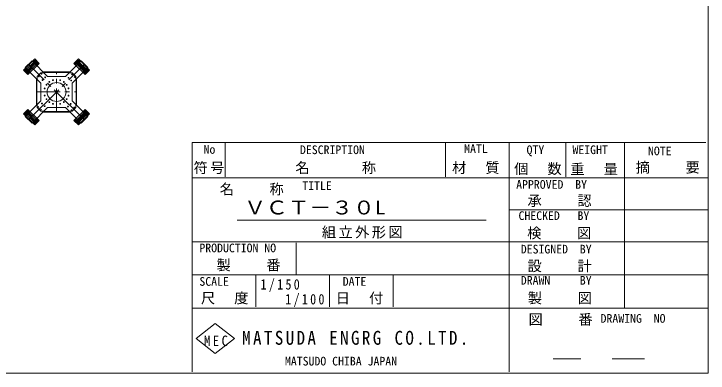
# Model space of a CAD drawing. Units: millimetres at full size, sheet at 1:150; details may follow other scales. Extents: x -30700 to 29919, y -306531 to 293469.
# Drawn here: x 7926 to 29919, y -21667 to -10275 of the extents above; entities that cross this region are included whole.
import ezdxf
from ezdxf.enums import TextEntityAlignment as Align

# ---------------------------------------------------------------- set-up
doc = ezdxf.new("R2010")
doc.units = ezdxf.units.MM
doc.header["$LTSCALE"] = 150
doc.linetypes.add('CHAIN1', pattern=[8, 5, -1, 1, -1])
doc.linetypes.add('CHAIN2', pattern=[12, 9, -1, 1, -1])
doc.layers.add('0-0', color=7, linetype='Continuous', lineweight=18)
doc.layers.add('1-0', color=7, linetype='Continuous', lineweight=18)
doc.styles.add('ＭＳ ゴシック', font='')
doc.styles.get('ＭＳ ゴシック').set_extended_font_data('MS Gothic')

msp = doc.modelspace()

# ---------------------------------------------------------------- linework, layer by layer
at = {"layer": '0-0'}
for p, q in [((13570.3, -14352), (13570.3, -21627)), ((13570.3, -14352), (29851.4, -14352)), ((14620.3, -14352), (14620.3, -15447.3)), ((21595.3, -14352), (21595.3, -15447.3)), ((23620.3, -14352), (23620.3, -21627)), ((25413.9, -14379), (25413.9, -15447.3)), ((27269.9, -14352), (27269.9, -19597.2)), ((13570.3, -15477), (29900, -15477)), ((23630.6, -16489.5), (29914.2, -16489.5)), ((15002, -16819.8), (22891, -16819.8)), ((13570.3, -17502), (29913.1, -17502)), ((16870.3, -17531.5), (16870.3, -18540.2)), ((13570.3, -18552), (29914.2, -18552)), ((15595.3, -18540.2), (15595.3, -19565.8)), ((17920.3, -18540.2), (17920.3, -19565.8)), ((19945.3, -18540.2), (19945.3, -19565.8)), ((13570.3, -19602), (29914.2, -19602)), ((13703.3, -20569), (14306.1, -20096.7)), ((14306.1, -20090.1), (14913.5, -20573.6)), ((25010.2, -21214), (25889.3, -21214)), ((26878.2, -21214), (27903.8, -21214)), ((-30700.2, -21666.9), (29918.9, -21666.9))]:
    msp.add_line(p, q, dxfattribs=at)
for points in [[(-591.6, 20292.6), (29918.9, 20292.6), (29918.9, -21666.9)], [(13703.3, -20569), (14306.6, -21049.1), (14913.5, -20573.6)]]:
    msp.add_lwpolyline(points, dxfattribs=at)
at = {"layer": '1-0', "color": 4, "linetype": 'CHAIN2', "lineweight": 9}
for p, q in [((8266.7, -12094.6), (8620.2, -11741.1)), ((8302, -12130), (8655.6, -11776.4)), ((8337.4, -12165.3), (8690.9, -11811.8)), ((8393.9, -13636.1), (10161.7, -11868.3)), ((10161.7, -13636.1), (8393.9, -11868.3)), ((8549.5, -11741.1), (8690.9, -11882.5)), ((10006.1, -11741.1), (9864.7, -11882.5)), ((9864.7, -11811.8), (10218.3, -12165.3)), ((9900.1, -11776.4), (10253.6, -12130)), ((9935.4, -11741.1), (10289, -12094.6)), ((8266.7, -12023.9), (8408.1, -12165.3)), ((10289, -12023.9), (10147.6, -12165.3)), ((8266.7, -13480.6), (8408.1, -13339.1)), ((8620.2, -13763.4), (8266.7, -13409.8)), ((8655.6, -13728), (8302, -13374.5)), ((8690.9, -13692.7), (8337.4, -13339.1)), ((10218.3, -13339.1), (9864.7, -13692.7)), ((10253.6, -13374.5), (9900.1, -13728)), ((10289, -13409.8), (9935.4, -13763.4)), ((10289, -13480.6), (10147.6, -13339.1)), ((8549.5, -13763.4), (8690.9, -13622)), ((10006.1, -13763.4), (9864.7, -13622))]:
    msp.add_line(p, q, dxfattribs=at)
at = {"layer": '1-0'}
for p, q in [((8287.9, -11974.4), (8500, -11762.3)), ((8639.3, -11774.3), (8299.9, -12113.7)), ((8500, -11762.3), (8994.9, -12257.2)), ((10055.6, -11762.3), (9560.7, -12257.2)), ((9916.3, -11774.3), (9897.9, -11792.7)), ((10255.7, -12113.7), (9916.3, -11774.3)), ((10055.6, -11762.3), (10267.8, -11974.4)), ((8287.9, -11974.4), (8782.8, -12469.4)), ((9772.8, -12469.4), (10267.8, -11974.4)), ((8299.9, -12113.7), (8318.3, -12132.1)), ((8879.9, -12142.2), (8784.8, -12142.2)), ((8854.9, -12117.2), (9700.7, -12117.2)), ((8866.9, -12129.2), (9688.7, -12129.2)), ((9277.8, -12257.2), (8994.9, -12257.2)), ((9277.8, -12257.2), (9560.7, -12257.2)), ((9887.8, -12354.4), (9887.8, -12259.2)), ((8642.8, -13175.1), (8642.8, -12329.4)), ((8654.8, -13163.1), (8654.8, -12341.4)), ((8782.8, -12752.2), (8782.8, -12469.4)), ((9887.8, -12354.4), (9772.8, -12469.4)), ((9772.8, -12752.2), (9772.8, -12469.4)), ((9900.8, -12341.4), (9900.8, -13163.1)), ((9912.8, -12329.4), (9912.8, -13175.1)), ((8782.8, -12752.2), (8782.8, -13035.1)), ((9772.8, -12752.2), (9772.8, -13035.1)), ((8667.8, -13150.1), (8667.8, -13245.3)), ((10267.8, -13530), (9772.8, -13035.1)), ((8299.9, -13390.7), (8639.3, -13730.2)), ((8500, -13742.2), (8994.9, -13247.2)), ((8784.8, -13362.2), (8667.8, -13245.3)), ((8879.9, -13362.2), (8784.8, -13362.2)), ((9700.7, -13387.2), (8854.9, -13387.2)), ((9688.7, -13375.2), (8866.9, -13375.2)), ((9277.8, -13247.2), (8994.9, -13247.2)), ((9277.8, -13247.2), (9560.7, -13247.2)), ((10055.6, -13742.2), (9560.7, -13247.2)), ((9675.7, -13362.2), (9770.9, -13362.2)), ((9916.3, -13730.2), (10255.7, -13390.7)), ((10255.7, -13390.7), (10237.4, -13372.4)), ((8324.5, -13467.6), (8293.8, -13475.9)), ((10267.8, -13530), (10055.6, -13742.2)), ((8639.3, -13730.2), (8657.7, -13711.8))]:
    msp.add_line(p, q, dxfattribs=at)
at = {"layer": '1-0', "color": 4, "linetype": 'CHAIN1', "lineweight": 9}
for p, q in [((9277.8, -13387.2), (9277.8, -12117.2)), ((8642.8, -12752.2), (9912.8, -12752.2))]:
    msp.add_line(p, q, dxfattribs=at)
at = {"layer": '1-0'}
for points in [[(8231.3, -12059.3), (8584.9, -11705.7), (8726.3, -11847.1)], [(8231.3, -12059.3), (8372.7, -12200.7), (8726.3, -11847.1)], [(8639.3, -11774.3), (8657.7, -11792.7), (8318.3, -12132.1)], [(9970.8, -11705.7), (9829.4, -11847.1), (10182.9, -12200.7)], [(10255.7, -12113.7), (10237.4, -12132.1), (9897.9, -11792.7)], [(9970.8, -11705.7), (10324.3, -12059.3), (10182.9, -12200.7)], [(8667.8, -12354.4), (8667.8, -12259.2), (8784.8, -12142.2)], [(9675.7, -12142.2), (9770.9, -12142.2), (9887.8, -12259.2)], [(8500, -13742.2), (8287.9, -13530), (8782.8, -13035.1)], [(9887.8, -13150.1), (9887.8, -13245.3), (9770.9, -13362.2)], [(8584.9, -13798.7), (8231.3, -13445.2), (8372.7, -13303.8)], [(8293.8, -13475.9), (8271.3, -13453.4), (8279.6, -13422.7), (8310.2, -13414.5), (8332.7, -13437), (8324.5, -13467.6)], [(8299.9, -13390.7), (8318.3, -13372.4), (8657.7, -13711.8)], [(8584.9, -13798.7), (8726.3, -13657.3), (8372.7, -13303.8)], [(10324.3, -13445.2), (10182.9, -13303.8), (9829.4, -13657.3)], [(9916.3, -13730.2), (9897.9, -13711.8), (10237.4, -13372.4)], [(10324.3, -13445.2), (9970.8, -13798.7), (9829.4, -13657.3)]]:
    msp.add_lwpolyline(points, dxfattribs=at)
for points in [[(8554.2, -11768.2), (8576.6, -11745.8), (8607.3, -11754), (8615.5, -11784.6), (8593.1, -11807.1), (8562.4, -11798.9)], [(8663.8, -11877.8), (8686.2, -11855.4), (8678, -11824.7), (8647.3, -11816.5), (8624.9, -11838.9), (8633.1, -11869.6)], [(9891.9, -11877.8), (9869.4, -11855.4), (9877.6, -11824.7), (9908.3, -11816.5), (9930.7, -11838.9), (9922.5, -11869.6)], [(10001.5, -11768.2), (9979, -11745.8), (9948.3, -11754), (9940.1, -11784.6), (9962.6, -11807.1), (9993.2, -11798.9)], [(8293.8, -12028.6), (8271.3, -12051), (8279.6, -12081.7), (8310.2, -12089.9), (8332.7, -12067.5), (8324.5, -12036.8)], [(10261.8, -12028.6), (10284.3, -12051), (10276.1, -12081.7), (10245.4, -12089.9), (10223, -12067.5), (10231.2, -12036.8)], [(8403.4, -12138.2), (8380.9, -12160.6), (8350.3, -12152.4), (8342, -12121.8), (8364.5, -12099.3), (8395.2, -12107.5)], [(10152.2, -12138.2), (10174.7, -12160.6), (10205.4, -12152.4), (10213.6, -12121.8), (10191.1, -12099.3), (10160.5, -12107.5)], [(8403.4, -13366.3), (8380.9, -13343.8), (8350.3, -13352), (8342, -13382.7), (8364.5, -13405.2), (8395.2, -13396.9)], [(10152.2, -13366.3), (10174.7, -13343.8), (10205.4, -13352), (10213.6, -13382.7), (10191.1, -13405.2), (10160.5, -13396.9)], [(10261.8, -13475.9), (10284.3, -13453.4), (10276.1, -13422.7), (10245.4, -13414.5), (10223, -13437), (10231.2, -13467.6)], [(8663.8, -13626.7), (8686.2, -13649.1), (8678, -13679.8), (8647.3, -13688), (8624.9, -13665.5), (8633.1, -13634.9)], [(9891.9, -13626.7), (9869.4, -13649.1), (9877.6, -13679.8), (9908.3, -13688), (9930.7, -13665.5), (9922.5, -13634.9)], [(8554.2, -13736.3), (8576.6, -13758.7), (8607.3, -13750.5), (8615.5, -13719.8), (8593.1, -13697.4), (8562.4, -13705.6)], [(10001.5, -13736.3), (9979, -13758.7), (9948.3, -13750.5), (9940.1, -13719.8), (9962.6, -13697.4), (9993.2, -13705.6)]]:
    msp.add_lwpolyline(points, close=True, dxfattribs=at)
for centre, radius in [((8584.9, -11776.4), 18), ((8655.6, -11847.1), 18), ((9900.1, -11847.1), 18), ((9970.8, -11776.4), 18), ((8302, -12059.3), 18), ((10253.6, -12059.3), 18), ((8372.7, -12130), 18), ((8717.7, -12260.4), 13.5), ((8802.2, -12175.8), 13.5), ((8915.3, -12289), 13.5), ((9656.6, -12305.2), 13.5), ((9769.7, -12192.1), 13.5), ((9854.2, -12276.6), 13.5), ((10182.9, -12130), 18), ((8830.8, -12373.5), 13.5), ((8958, -12523.1), 13.5), ((8958.3, -12522.7), 13.5), ((9279.3, -12752.4), 300), ((9048.7, -12432.4), 13.5), ((9049.1, -12432.1), 13.5), ((9163.1, -12375.9), 13.5), ((9163.1, -12375.9), 13.5), ((9163.6, -12375.7), 13.5), ((9392.5, -12375.9), 13.5), ((9392.5, -12375.9), 13.5), ((9507, -12432.4), 13.5), ((9507, -12432.4), 13.5), ((9597.6, -12523.1), 13.5), ((9597.6, -12523.1), 13.5), ((9741.1, -12389.7), 13.5), ((8901.5, -12637.5), 13.5), ((8901.6, -12637), 13.5), ((9654.2, -12637.5), 13.5), ((9654.2, -12637.5), 13.5), ((9654.2, -12637.5), 13.5), ((9654.2, -12637.5), 13.5), ((8901.5, -12866.9), 13.5), ((8958, -12981.4), 13.5), ((9597.9, -12981), 13.5), ((9654.3, -12866.4), 13.5), ((8814.6, -13114.8), 13.5), ((8899.1, -13199.3), 13.5), ((9048.7, -13072), 13.5), ((9163.1, -13128.6), 13.5), ((9163.1, -13128.6), 13.5), ((9393, -13128.4), 13.5), ((9507.4, -13071.7), 13.5), ((9724.8, -13131), 13.5), ((8372.7, -13374.5), 18), ((8701.4, -13227.9), 13.5), ((8785.9, -13312.4), 13.5), ((9640.3, -13215.5), 13.5), ((9753.5, -13328.6), 13.5), ((9838, -13244.1), 13.5), ((10182.9, -13374.5), 18), ((8302, -13445.2), 18), ((10253.6, -13445.2), 18), ((8584.9, -13728), 18), ((8655.6, -13657.3), 18), ((9900.1, -13657.3), 18), ((9970.8, -13728), 18)]:
    msp.add_circle(centre, radius, dxfattribs=at)

# ---------------------------------------------------------------- texts
at = {"layer": '0-0', "color": 4, "style": 'ＭＳ ゴシック'}
for s, p in [('No', (13934.8, -14793)), ('DESCRIPTION', (16988.8, -14804.2)), ('MATL', (22189.9, -14767.6)), ('QTY', (24167.8, -14804.2)), ('WEIGHT', (25620.9, -14804.2)), ('NOTE', (28013.7, -14840.8)), ('TITLE', (17062.1, -15939.6)), ('APPROVED  BY', (23838.1, -15904.4)), ('CHECKED   BY', (23911.4, -16893.3)), ('PRODUCTION NO', (13802.3, -17917.5)), ('DESIGNED  BY', (23984.7, -17955.5)), ('SCALE', (13802.3, -18979.7)), ('DATE', (18344, -18979.7)), ('DRAWN     BY', (23984.7, -18944.4)), ('DRAWING  NO', (26511.9, -20151.8)), ('MATSUDO CHIBA JAPAN', (16512.7, -21507))]:
    msp.add_text(s, height=274.9, dxfattribs=at).set_placement(p, align=Align.BOTTOM_LEFT)
at = {"layer": '0-0', "style": 'ＭＳ ゴシック', "width": 1.15}
msp.add_text('ＶＣＴ－３０L', height=439.9, dxfattribs=at).set_placement((15220.1, -16767.3), align=Align.BOTTOM_LEFT)
at = {"layer": '0-0', "attachment_point": 7, "style": 'ＭＳ ゴシック'}
for s, insert, char_height in [('\\T1.17;符号', (13617.6, -15356.1), 329.9), ('\\T1.17;名\u3000\u3000\u3000称', (16842.8, -15356.9), 329.9), ('\\T1.17;材\u3000質', (21807.9, -15356.9), 329.9), ('\\T1.17;摘\u3000\u3000要', (27624.5, -15343.3), 329.9), ('\\T1.17;個\u3000数', (23775.2, -15388.1), 329.9), ('\\T1.17;重\u3000量', (25555.2, -15388.1), 329.9), ('\\T1.17;名\u3000\u3000称', (14445.1, -16035), 329.9), ('\\T1.17;承\u3000\u3000認', (24197.3, -16398.8), 329.9), ('\\T1.17;組立外形図', (17683, -17401.4), 329.9), ('\\T1.17;検\u3000\u3000図', (24186.9, -17427.5), 329.9), ('\\T1.17;製\u3000\u3000番', (14346.7, -18441.4), 329.9), ('\\T1.17;設\u3000\u3000計', (24198.9, -18470.2), 329.9), ('\\T1.38;\\W0.85;1/150', (15738.5, -19097.1), 329.9), ('\\T1.17;尺\u3000度', (13852.3, -19489.6), 329.9), ('\\T1.38;\\W0.85;1/100', (16521.4, -19566.9), 329.9), ('\\T1.17;日\u3000付', (18123.9, -19489.6), 329.9), ('\\T1.17;製\u3000\u3000図', (24205.2, -19486.7), 329.9), ('\\T1.17;図\u3000\u3000番', (24230.3, -20164.9), 329.9), ('\\T1.28;\\W0.9;MATSUDA\\~ENGRG\\~CO.LTD.', (15157.5, -20774.5), 439.9), ('\\T1.38;\\W0.9;MEC', (13948.8, -20811.1), 329.9)]:
    msp.add_mtext(s, dxfattribs=dict(at, insert=insert, char_height=char_height))

doc.saveas('drawing.dxf')
